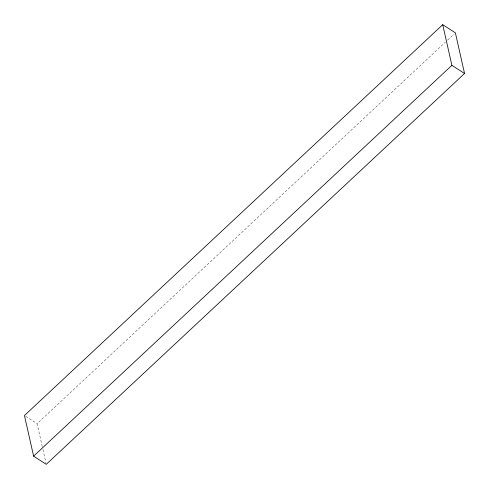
<?xml version="1.0" encoding="UTF-8"?>
<svg xmlns="http://www.w3.org/2000/svg" width="489" height="489" viewBox="0 0 489 489"><rect width="100%" height="100%" fill="white"/><g stroke="black" fill="none" stroke-linecap="round" stroke-linejoin="round"><path stroke-width="0.37" stroke-dasharray="2.44 1.83" d="M42.274 446.579L37.115 423.67L445.351 42.219M447.582 40.129L454.275 33.875M25.715 416.328L37.115 423.67M42.94 449.532L45.942 462.839"/><path stroke-width="0.73" d="M442.728 24.682L24.45 415.516L33.613 456.164L46.272 464.318L464.55 73.484L455.387 32.836L442.728 24.682L451.885 65.33L464.55 73.484M33.613 456.164L451.885 65.33"/></g></svg>
